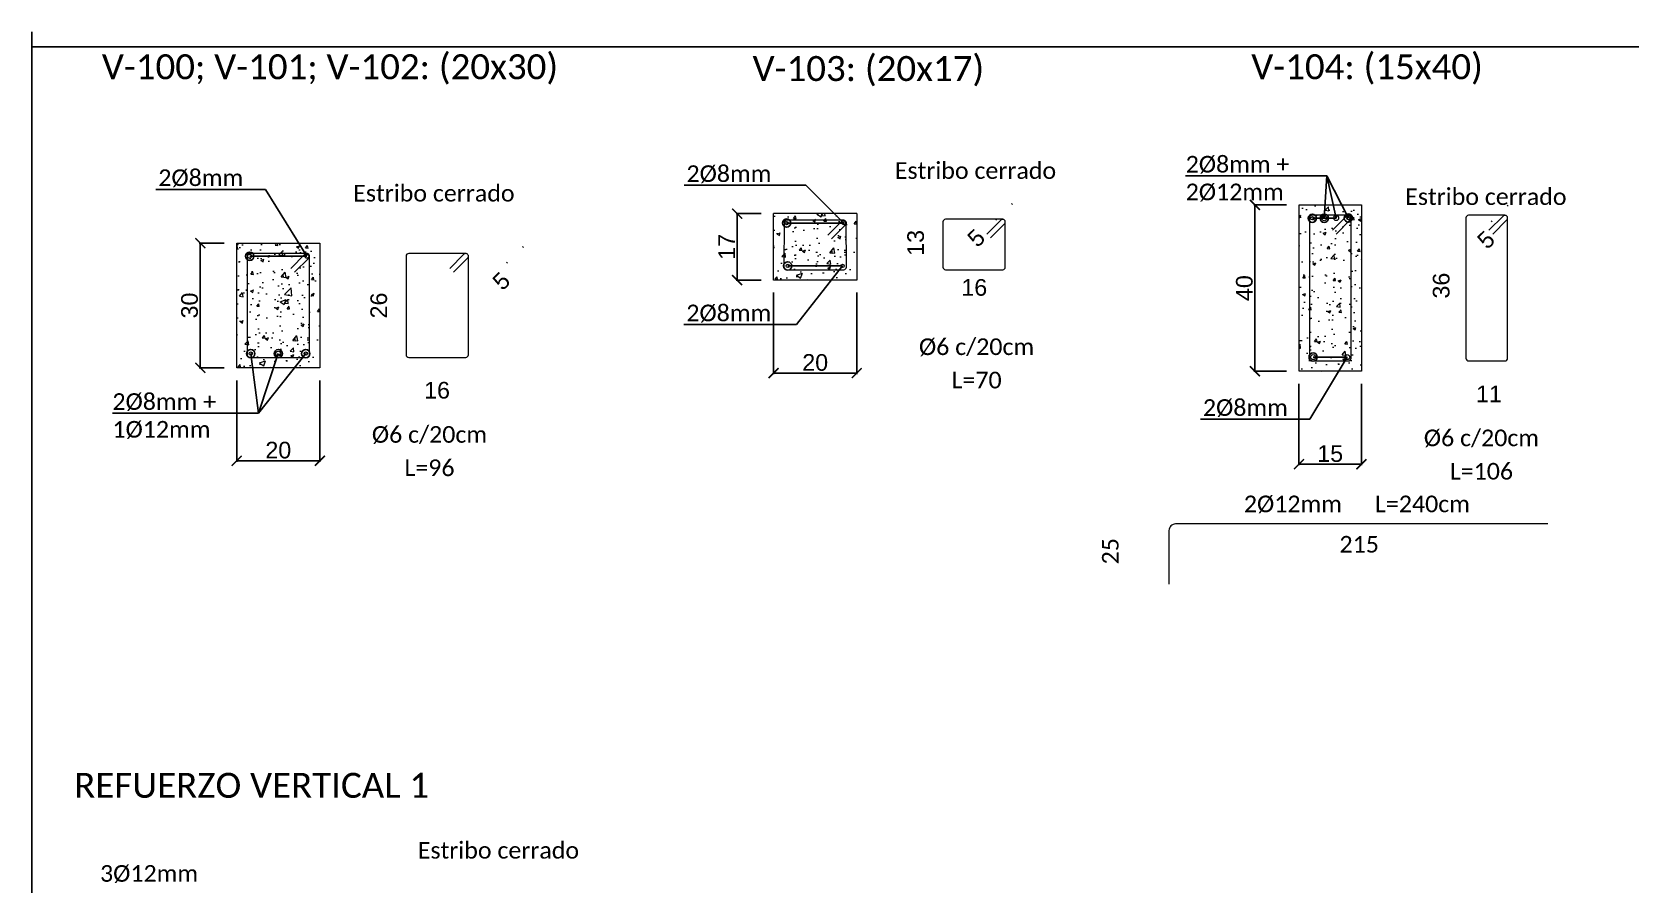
# Model space of a CAD drawing. Header units: millimetres. Extents: x 141 to 859, y -33 to 129.
# Drawn here: x 415.27 to 434.48, y 15.33 to 25.58 of the extents above; entities that cross this region are included whole.
import ezdxf
from ezdxf import colors
from ezdxf.entities.mleader import LeaderData, LeaderLine
from ezdxf.enums import TextEntityAlignment as Align
from ezdxf.math import Vec2, Vec3

# ---------------------------------------------------------------- set-up
doc = ezdxf.new("R2010")
doc.units = ezdxf.units.MM
doc.header["$LTSCALE"] = 0.1
doc.header["$MEASUREMENT"] = 0
doc.header["$PDMODE"] = 3
doc.header["$PDSIZE"] = 0.1
doc.layers.get('DEFPOINTS').update_dxf_attribs({"color": 1})
for name, color, linetype, lineweight in [('ARM_LONGITUDINAL_Ø10', 10, 'Continuous', 9), ('ARM_LONGITUDINAL_Ø12', 10, 'Continuous', 9), ('ARM_TRANSVERSAL_Ø6', 10, 'Continuous', 9), ('CIM_REFEREN', 2, 'Continuous', 0), ('CIM_TXT_ARMADOS', 3, 'Continuous', 0), ('SEC_COTAS_SEC_DIM_VIGA', 1, 'Continuous', 0), ('SEC_REF_TXT_POSICIONES_ARM_ESTRIBOS', 1, 'Continuous', 9), ('SOMBRA', 1, 'Continuous', 0), ('VIG_CARAS', 4, 'Continuous', 9)]:
    doc.layers.add(name, color=color, linetype=linetype, lineweight=lineweight)
doc.layers.add('COTAS-HECTOR', color=2, linetype='Continuous')
doc.styles.add('Arial20', font='arial.ttf', dxfattribs={"height": 0.2})
doc.styles.add('CYPETXT', font='calibri.ttf', dxfattribs={"height": 0.2})
doc.dimstyles.new('COTA-1-100', dxfattribs={"dimtxt": 0.2, "dimasz": 0.12, "dimexe": 0.012, "dimexo": 0.15, "dimgap": 0.025, "dimtad": 1, "dimzin": 0, "dimdsep": 46, "dimtxsty": 'Arial20', "dimblk1": 'ARCHTICK', "dimblk2": 'ARCHTICK', "dimsah": 1, "dimcen": 0.09, "dimclrd": 256, "dimclre": 256, "dimclrt": 256, "dimazin": 0, "dimtfac": 1, "dimtofl": 0, "dimtmove": 2, "dimatfit": 3, "dimldrblk": 'ARCHTICK', "dimfxl": 1, "dimtolj": 1, "dimtzin": 0, "dimarcsym": 0})

# ---------------------------------------------------------------- blocks, each defined once
blk = doc.blocks.new('_ARCHTICK')
at = {"color": 0, "linetype": 'ByBlock', "const_width": 0.15}
blk.add_lwpolyline([(-0.5, -0.5), (0.5, 0.5)], dxfattribs=at)
blk = doc.blocks.new('*D184')
at = {"layer": 'DEFPOINTS', "color": 0, "transparency": 16777216}
for p in [(424.185, 22.592), (425.185, 22.592), (425.185, 21.474)]:
    blk.add_point(p, dxfattribs=at)
at = {"layer": 'SEC_COTAS_SEC_DIM_VIGA', "lineweight": -2, "transparency": 16777216}
for p, q in [((424.185, 22.442), (424.185, 21.462)), ((425.185, 22.442), (425.185, 21.462)), ((424.185, 21.474), (425.185, 21.474))]:
    blk.add_line(p, q, dxfattribs=at)
at = {"layer": 'SEC_COTAS_SEC_DIM_VIGA', "lineweight": -2, "transparency": 16777216, "xscale": 0.12, "yscale": 0.12, "zscale": 0.12, "rotation": 180}
blk.add_blockref('_ARCHTICK', (424.185, 21.474), dxfattribs=at)
at = {"layer": 'SEC_COTAS_SEC_DIM_VIGA', "lineweight": -2, "transparency": 16777216, "xscale": 0.12, "yscale": 0.12, "zscale": 0.12}
blk.add_blockref('_ARCHTICK', (425.185, 21.474), dxfattribs=at)
at = {"layer": 'SEC_COTAS_SEC_DIM_VIGA', "transparency": 16777216, "insert": (424.685, 21.601), "char_height": 0.2, "attachment_point": 5, "style": 'Arial20'}
blk.add_mtext('\\A1;20', dxfattribs=at)
blk = doc.blocks.new('*D185')
at = {"layer": 'DEFPOINTS', "color": 0, "transparency": 16777216}
for p in [(423.747, 23.392), (424.185, 23.392), (424.185, 22.592)]:
    blk.add_point(p, dxfattribs=at)
at = {"layer": 'SEC_COTAS_SEC_DIM_VIGA', "lineweight": -2, "transparency": 16777216}
for p, q in [((424.035, 23.392), (423.735, 23.392)), ((423.747, 22.592), (423.747, 23.392)), ((424.035, 22.592), (423.735, 22.592))]:
    blk.add_line(p, q, dxfattribs=at)
at = {"layer": 'SEC_COTAS_SEC_DIM_VIGA', "lineweight": -2, "transparency": 16777216, "xscale": 0.12, "yscale": 0.12, "zscale": 0.12}
for p, rotation in [((423.747, 23.392), 90), ((423.747, 22.592), 270)]:
    blk.add_blockref('_ARCHTICK', p, dxfattribs=dict(at, rotation=rotation))
at = {"layer": 'SEC_COTAS_SEC_DIM_VIGA', "transparency": 16777216, "insert": (423.621, 22.992), "char_height": 0.2, "attachment_point": 5, "rotation": 90, "style": 'Arial20'}
blk.add_mtext('\\A1;17', dxfattribs=at)
blk = doc.blocks.new('_Origin')
at = {"color": 0, "linetype": 'ByBlock', "lineweight": -2}
blk.add_line((0, 0), (-1, 0), dxfattribs=at)
blk.add_circle((0, 0), 0.5, dxfattribs=at)
blk = doc.blocks.new('*D186')
at = {"layer": 'DEFPOINTS', "color": 0, "transparency": 16777216}
for p in [(425.916, 23.323), (426.298, 23.323), (426.298, 22.717)]:
    blk.add_point(p, dxfattribs=at)
at = {"layer": 'SEC_COTAS_SEC_DIM_VIGA', "transparency": 16777216, "insert": (425.893, 23.04), "char_height": 0.2, "attachment_point": 5, "rotation": 90, "style": 'Arial20'}
blk.add_mtext('\\A1;13', dxfattribs=at)
blk = doc.blocks.new('_None')
blk = doc.blocks.new('*D187')
at = {"layer": 'DEFPOINTS', "color": 0, "transparency": 16777216}
for p in [(426.22, 22.453), (426.975, 22.453), (426.975, 22.376)]:
    blk.add_point(p, dxfattribs=at)
at = {"layer": 'SEC_COTAS_SEC_DIM_VIGA', "transparency": 16777216, "insert": (426.597, 22.503), "char_height": 0.2, "attachment_point": 5, "style": 'Arial20'}
blk.add_mtext('\\A1;16', dxfattribs=at)
blk = doc.blocks.new('*D188')
at = {"layer": 'DEFPOINTS', "color": 0, "transparency": 16777216}
for p in [(427.053, 23.506), (427.162, 23.394), (426.968, 23.206)]:
    blk.add_point(p, dxfattribs=at)
at = {"layer": 'SEC_COTAS_SEC_DIM_VIGA', "lineweight": -2, "transparency": 16777216}
for p, q in [((427.057, 23.502), (427.045, 23.515)), ((426.864, 23.314), (426.851, 23.327))]:
    blk.add_line(p, q, dxfattribs=at)
at = {"layer": 'SEC_COTAS_SEC_DIM_VIGA', "transparency": 16777216, "insert": (426.621, 23.099), "char_height": 0.2, "attachment_point": 5, "rotation": 44.1312, "style": 'Arial20'}
blk.add_mtext('\\A1;5', dxfattribs=at)
blk = doc.blocks.new('*D189')
at = {"layer": 'DEFPOINTS', "color": 0, "transparency": 16777216}
for p in [(417.732, 21.537), (418.732, 21.537), (418.732, 20.42)]:
    blk.add_point(p, dxfattribs=at)
at = {"layer": 'SEC_COTAS_SEC_DIM_VIGA', "lineweight": -2, "transparency": 16777216}
for p, q in [((417.732, 21.387), (417.732, 20.408)), ((418.732, 21.387), (418.732, 20.408)), ((417.732, 20.42), (418.732, 20.42))]:
    blk.add_line(p, q, dxfattribs=at)
at = {"layer": 'SEC_COTAS_SEC_DIM_VIGA', "lineweight": -2, "transparency": 16777216, "xscale": 0.12, "yscale": 0.12, "zscale": 0.12, "rotation": 180}
blk.add_blockref('_ARCHTICK', (417.732, 20.42), dxfattribs=at)
at = {"layer": 'SEC_COTAS_SEC_DIM_VIGA', "lineweight": -2, "transparency": 16777216, "xscale": 0.12, "yscale": 0.12, "zscale": 0.12}
blk.add_blockref('_ARCHTICK', (418.732, 20.42), dxfattribs=at)
at = {"layer": 'SEC_COTAS_SEC_DIM_VIGA', "transparency": 16777216, "insert": (418.232, 20.547), "char_height": 0.2, "attachment_point": 5, "style": 'Arial20'}
blk.add_mtext('\\A1;20', dxfattribs=at)
blk = doc.blocks.new('*D190')
at = {"layer": 'DEFPOINTS', "color": 0, "transparency": 16777216}
for p in [(417.294, 23.037), (417.732, 23.037), (417.732, 21.537)]:
    blk.add_point(p, dxfattribs=at)
at = {"layer": 'SEC_COTAS_SEC_DIM_VIGA', "lineweight": -2, "transparency": 16777216}
for p, q in [((417.582, 23.037), (417.282, 23.037)), ((417.294, 21.537), (417.294, 23.037)), ((417.582, 21.537), (417.282, 21.537))]:
    blk.add_line(p, q, dxfattribs=at)
at = {"layer": 'SEC_COTAS_SEC_DIM_VIGA', "lineweight": -2, "transparency": 16777216, "xscale": 0.12, "yscale": 0.12, "zscale": 0.12}
for p, rotation in [((417.294, 23.037), 90), ((417.294, 21.537), 270)]:
    blk.add_blockref('_ARCHTICK', p, dxfattribs=dict(at, rotation=rotation))
at = {"layer": 'SEC_COTAS_SEC_DIM_VIGA', "transparency": 16777216, "insert": (417.166, 22.287), "char_height": 0.2, "attachment_point": 5, "rotation": 90, "style": 'Arial20'}
blk.add_mtext('\\A1;30', dxfattribs=at)
blk = doc.blocks.new('*D191')
at = {"layer": 'DEFPOINTS', "color": 0, "transparency": 16777216}
for p in [(419.463, 22.912), (419.845, 22.912), (419.845, 21.662)]:
    blk.add_point(p, dxfattribs=at)
at = {"layer": 'SEC_COTAS_SEC_DIM_VIGA', "transparency": 16777216, "insert": (419.44, 22.287), "char_height": 0.2, "attachment_point": 5, "rotation": 90, "style": 'Arial20'}
blk.add_mtext('\\A1;26', dxfattribs=at)
blk = doc.blocks.new('*D192')
at = {"layer": 'DEFPOINTS', "color": 0, "transparency": 16777216}
for p in [(419.762, 21.835), (420.517, 21.835), (420.517, 21.14)]:
    blk.add_point(p, dxfattribs=at)
at = {"layer": 'SEC_COTAS_SEC_DIM_VIGA', "transparency": 16777216, "insert": (420.14, 21.267), "char_height": 0.2, "attachment_point": 5, "style": 'Arial20'}
blk.add_mtext('\\A1;16', dxfattribs=at)
blk = doc.blocks.new('*D193')
at = {"layer": 'DEFPOINTS', "color": 0, "transparency": 16777216}
for p in [(421.175, 22.988), (421.284, 22.876), (421.09, 22.688)]:
    blk.add_point(p, dxfattribs=at)
at = {"layer": 'SEC_COTAS_SEC_DIM_VIGA', "lineweight": -2, "transparency": 16777216}
for p, q in [((421.179, 22.984), (421.167, 22.997)), ((420.985, 22.796), (420.973, 22.809))]:
    blk.add_line(p, q, dxfattribs=at)
at = {"layer": 'SEC_COTAS_SEC_DIM_VIGA', "transparency": 16777216, "insert": (420.913, 22.581), "char_height": 0.2, "attachment_point": 5, "rotation": 44.1312, "style": 'Arial20'}
blk.add_mtext('\\A1;5', dxfattribs=at)
blk = doc.blocks.new('*D199')
at = {"layer": 'DEFPOINTS', "color": 0, "transparency": 16777216}
for p in [(430.5, 21.496), (431.25, 21.496), (431.25, 20.378)]:
    blk.add_point(p, dxfattribs=at)
at = {"layer": 'SEC_COTAS_SEC_DIM_VIGA', "lineweight": -2, "transparency": 16777216}
for p, q in [((430.5, 21.346), (430.5, 20.366)), ((431.25, 21.346), (431.25, 20.366)), ((430.5, 20.378), (431.25, 20.378))]:
    blk.add_line(p, q, dxfattribs=at)
at = {"layer": 'SEC_COTAS_SEC_DIM_VIGA', "lineweight": -2, "transparency": 16777216, "xscale": 0.12, "yscale": 0.12, "zscale": 0.12, "rotation": 180}
blk.add_blockref('_ARCHTICK', (430.5, 20.378), dxfattribs=at)
at = {"layer": 'SEC_COTAS_SEC_DIM_VIGA', "lineweight": -2, "transparency": 16777216, "xscale": 0.12, "yscale": 0.12, "zscale": 0.12}
blk.add_blockref('_ARCHTICK', (431.25, 20.378), dxfattribs=at)
at = {"layer": 'SEC_COTAS_SEC_DIM_VIGA', "transparency": 16777216, "insert": (430.875, 20.505), "char_height": 0.2, "attachment_point": 5, "style": 'Arial20'}
blk.add_mtext('\\A1;15', dxfattribs=at)
blk = doc.blocks.new('*D200')
at = {"layer": 'DEFPOINTS', "color": 0, "transparency": 16777216}
for p in [(429.971, 23.496), (430.5, 23.496), (430.5, 21.496)]:
    blk.add_point(p, dxfattribs=at)
at = {"layer": 'SEC_COTAS_SEC_DIM_VIGA', "lineweight": -2, "transparency": 16777216}
for p, q in [((430.35, 23.496), (429.959, 23.496)), ((429.971, 21.496), (429.971, 23.496)), ((430.35, 21.496), (429.959, 21.496))]:
    blk.add_line(p, q, dxfattribs=at)
at = {"layer": 'SEC_COTAS_SEC_DIM_VIGA', "lineweight": -2, "transparency": 16777216, "xscale": 0.12, "yscale": 0.12, "zscale": 0.12}
for p, rotation in [((429.971, 23.496), 90), ((429.971, 21.496), 270)]:
    blk.add_blockref('_ARCHTICK', p, dxfattribs=dict(at, rotation=rotation))
at = {"layer": 'SEC_COTAS_SEC_DIM_VIGA', "transparency": 16777216, "insert": (429.844, 22.496), "char_height": 0.2, "attachment_point": 5, "rotation": 90, "style": 'Arial20'}
blk.add_mtext('\\A1;40', dxfattribs=at)
blk = doc.blocks.new('*D201')
at = {"layer": 'DEFPOINTS', "color": 0, "transparency": 16777216}
for p in [(432.107, 22.871), (432.489, 22.871), (432.489, 21.621)]:
    blk.add_point(p, dxfattribs=at)
at = {"layer": 'SEC_COTAS_SEC_DIM_VIGA', "transparency": 16777216, "insert": (432.21, 22.526), "char_height": 0.2, "attachment_point": 5, "rotation": 90, "style": 'Arial20'}
blk.add_mtext('\\A1;36', dxfattribs=at)
blk = doc.blocks.new('*D202')
at = {"layer": 'DEFPOINTS', "color": 0, "transparency": 16777216}
for p in [(432.406, 21.793), (433.161, 21.793), (433.161, 21.098)]:
    blk.add_point(p, dxfattribs=at)
at = {"layer": 'SEC_COTAS_SEC_DIM_VIGA', "transparency": 16777216, "insert": (432.783, 21.224), "char_height": 0.2, "attachment_point": 5, "style": 'Arial20'}
blk.add_mtext('\\A1;11', dxfattribs=at)
blk = doc.blocks.new('1')
at = {"layer": 'ARM_TRANSVERSAL_Ø6'}
for p, q in [((436.284, 23.781), (436.281, 23.769)), ((436.281, 23.769), (436.281, 22.083)), ((436.291, 23.791), (436.284, 23.781)), ((436.301, 23.798), (436.291, 23.791)), ((436.313, 23.801), (436.301, 23.798)), ((436.745, 23.801), (436.313, 23.801)), ((436.727, 23.791), (436.557, 23.621)), ((436.602, 23.576), (436.772, 23.746)), ((436.732, 23.795), (436.727, 23.791)), ((436.737, 23.798), (436.732, 23.795)), ((436.743, 23.8), (436.737, 23.798)), ((436.749, 23.801), (436.743, 23.8)), ((436.756, 23.8), (436.749, 23.801)), ((436.756, 23.8), (436.749, 23.801)), ((436.762, 23.798), (436.756, 23.8)), ((436.762, 23.798), (436.756, 23.8)), ((436.767, 23.795), (436.762, 23.798)), ((436.767, 23.795), (436.762, 23.798)), ((436.772, 23.791), (436.767, 23.795)), ((436.772, 23.791), (436.767, 23.795)), ((436.776, 23.786), (436.772, 23.791)), ((436.776, 23.786), (436.772, 23.791)), ((436.772, 23.746), (436.776, 23.751)), ((436.779, 23.781), (436.776, 23.786)), ((436.779, 23.781), (436.776, 23.786)), ((436.776, 23.751), (436.779, 23.756)), ((436.781, 23.775), (436.779, 23.781)), ((436.781, 23.775), (436.779, 23.781)), ((436.779, 23.756), (436.781, 23.762)), ((436.781, 23.769), (436.781, 23.775)), ((436.781, 23.762), (436.781, 23.769)), ((436.781, 22.083), (436.781, 23.769)), ((436.281, 22.083), (436.284, 22.07)), ((436.284, 22.07), (436.291, 22.06)), ((436.291, 22.06), (436.301, 22.053)), ((436.301, 22.053), (436.313, 22.051)), ((436.313, 22.051), (436.749, 22.051)), ((436.749, 22.051), (436.762, 22.053)), ((436.762, 22.053), (436.772, 22.06)), ((436.772, 22.06), (436.779, 22.07)), ((436.779, 22.07), (436.781, 22.083))]:
    blk.add_line(p, q, dxfattribs=at)
blk = doc.blocks.new('*D259')
at = {"layer": 'DEFPOINTS', "color": 0, "transparency": 16777216}
for p in [(433.011, 23.485), (433.12, 23.373), (432.926, 23.185)]:
    blk.add_point(p, dxfattribs=at)
at = {"layer": 'SEC_COTAS_SEC_DIM_VIGA', "lineweight": -2, "transparency": 16777216}
for p, q in [((433.016, 23.48), (433.003, 23.493)), ((432.822, 23.292), (432.809, 23.305))]:
    blk.add_line(p, q, dxfattribs=at)
at = {"layer": 'SEC_COTAS_SEC_DIM_VIGA', "transparency": 16777216, "insert": (432.749, 23.077), "char_height": 0.2, "attachment_point": 5, "rotation": 44.1312, "style": 'Arial20'}
blk.add_mtext('\\A1;5', dxfattribs=at)

msp = doc.modelspace()

# ---------------------------------------------------------------- hatches: boundary and pattern name
at = {"layer": 'SOMBRA'}
h = msp.add_hatch(dxfattribs=at)
h.set_pattern_fill('AR-CONC', color=256, scale=0.004)
h.set_pattern_definition([(50, (244.54694, -56.79516), (0.7287387, -0.0637563), [0.0762, -0.8382]), (355, (244.54694, -56.79516), (-0.1409737, 0.7642274), [0.06096, -0.6705623]), (100.45144, (244.6077, -56.8005), (0.587765, 0.700471), [0.06476, -0.712361]), (46.1842, (244.5469, -56.592), (1.084316, -0.1681693), [0.1143, -1.2573]), (96.63556, (244.6373, -56.606), (0.9496165, 0.9897045), [0.09714, -1.0685424]), (351.18415, (244.5469, -56.592), (0.9496165, 0.9897045), [0.09144, -1.005839]), (21, (244.64854, -56.64276), (0.6064576, -0.4090608), [0.0762, -0.8382]), (326, (244.64854, -56.64276), (0.247208, 0.736752), [0.06096, -0.67056]), (71.45144, (244.6991, -56.67685), (0.8536657, 0.327691), [0.06476, -0.7123598]), (37.5, (244.54694, -56.79516), (0.0123544, 0.33822016), [0, -0.662432, 0, -0.68072, 0, -0.6731]), (7.5, (244.54694, -56.79516), (0.26727865, 0.4007223), [0, -0.388112, 0, -0.647192, 0, -0.25654]), (327.5, (244.32037, -56.79516), (0.54236238, -0.02291498), [0, -0.254, 0, -0.79248, 0, -1.05156]), (317.5, (244.21877, -56.79516), (0.5925167, 0.101706), [0, -0.3302, 0, -0.526288, 0, -0.74676])])
h.paths.add_polyline_path([(424.1849, 22.592), (425.1849, 22.592), (425.1849, 23.392), (424.1849, 23.392)])
edge = h.paths.add_edge_path(flags=16)
edge.add_arc((424.3548, 22.7626), 0.03, 0, 360)
edge = h.paths.add_edge_path()
edge.add_arc((424.3419, 23.9345), 0.025, 0, 360)
edge = h.paths.add_edge_path(flags=16)
edge.add_arc((425.015, 22.7626), 0.03, 0, 360)
edge = h.paths.add_edge_path()
edge.add_arc((425.0278, 23.9345), 0.025, 0, 360)
h = msp.add_hatch(dxfattribs=at)
h.set_pattern_fill('AR-CONC', color=256, scale=0.002)
h.set_pattern_definition([(50, (244.54694, -56.79516), (0.36436934, -0.03187817), [0.0381, -0.4191]), (355, (244.54694, -56.79516), (-0.07048684, 0.3821137), [0.03048, -0.3352812]), (100.45144, (244.5773, -56.79782), (0.2938825, 0.3502355), [0.03238, -0.3561805]), (46.1842, (244.54694, -56.69356), (0.5421581, -0.0840847), [0.05715, -0.62865]), (96.63556, (244.5921, -56.70057), (0.4748083, 0.4948522), [0.04857, -0.5342712]), (351.18415, (244.54694, -56.69356), (0.4748083, 0.4948522), [0.04572, -0.5029195]), (21, (244.59774, -56.71896), (0.3032288, -0.2045304), [0.0381, -0.4191]), (326, (244.59774, -56.71896), (0.12360406, 0.3683759), [0.03048, -0.33528]), (71.45144, (244.623, -56.736), (0.42683284, 0.16384554), [0.03238, -0.3561799]), (37.5, (244.54694, -56.79516), (0.00617721, 0.16911008), [0, -0.331216, 0, -0.34036, 0, -0.33655]), (7.5, (244.54694, -56.79516), (0.13363933, 0.20036115), [0, -0.194056, 0, -0.323596, 0, -0.12827]), (327.5, (244.43366, -56.79516), (0.27118119, -0.01145749), [0, -0.127, 0, -0.39624, 0, -0.52578]), (317.5, (244.38286, -56.79516), (0.29625836, 0.05085298), [0, -0.1651, 0, -0.263144, 0, -0.37338])])
h.paths.add_polyline_path([(425.1849, 23.392), (424.1849, 23.392), (424.1849, 22.592), (425.1849, 22.592)])
edge = h.paths.add_edge_path()
edge.add_arc((424.3419, 23.9345), 0.025, 0, 360)
edge = h.paths.add_edge_path()
edge.add_arc((425.0278, 23.9345), 0.025, 0, 360)
edge = h.paths.add_edge_path(flags=16)
edge.add_arc((424.3548, 22.7626), 0.03, 0, 360)
edge = h.paths.add_edge_path(flags=16)
edge.add_arc((425.015, 22.7626), 0.03, 0, 360)
h = msp.add_hatch(dxfattribs=at)
h.set_pattern_fill('AR-CONC', color=256, scale=0.002)
h.set_pattern_definition([(50, (250.7375, -57.89123), (0.36436934, -0.03187817), [0.0381, -0.4191]), (355, (250.7375, -57.89123), (-0.07048684, 0.3821137), [0.03048, -0.3352812]), (100.45144, (250.76786, -57.8939), (0.2938825, 0.3502355), [0.03238, -0.3561805]), (46.1842, (250.7375, -57.78963), (0.5421581, -0.0840847), [0.05715, -0.62865]), (96.63556, (250.7827, -57.79664), (0.4748083, 0.4948522), [0.04857, -0.5342712]), (351.18415, (250.7375, -57.78963), (0.4748083, 0.4948522), [0.04572, -0.5029195]), (21, (250.7883, -57.81503), (0.3032288, -0.2045304), [0.0381, -0.4191]), (326, (250.7883, -57.81503), (0.12360406, 0.3683759), [0.03048, -0.33528]), (71.45144, (250.81357, -57.83207), (0.42683284, 0.16384554), [0.03238, -0.3561799]), (37.5, (250.7375, -57.89123), (0.00617721, 0.16911008), [0, -0.331216, 0, -0.34036, 0, -0.33655]), (7.5, (250.7375, -57.89123), (0.13363933, 0.20036115), [0, -0.194056, 0, -0.323596, 0, -0.12827]), (327.5, (250.62421, -57.89123), (0.27118119, -0.01145749), [0, -0.127, 0, -0.39624, 0, -0.52578]), (317.5, (250.57341, -57.89123), (0.29625836, 0.05085298), [0, -0.1651, 0, -0.263144, 0, -0.37338])])
h.paths.add_polyline_path([(431.2504, 23.496), (430.5004, 23.496), (430.5004, 21.496), (431.2504, 21.496)])
edge = h.paths.add_edge_path(flags=16)
edge.add_arc((430.5325, 22.8384), 0.025, 0, 360)
edge = h.paths.add_edge_path(flags=16)
edge.add_arc((431.2184, 22.8384), 0.025, 0, 360)
edge = h.paths.add_edge_path(flags=16)
edge.add_arc((430.5453, 21.6665), 0.03, 0, 360)
edge = h.paths.add_edge_path(flags=16)
edge.add_arc((431.2055, 21.6665), 0.03, 0, 360)
h = msp.add_hatch(dxfattribs=at)
h.set_pattern_fill('AR-CONC', color=256, scale=0.004)
h.set_pattern_definition([(50, (238.0937, -57.84976), (0.7287387, -0.0637563), [0.0762, -0.8382]), (355, (238.0937, -57.8498), (-0.1409737, 0.7642274), [0.06096, -0.6705623]), (100.45144, (238.1544, -57.8551), (0.587765, 0.700471), [0.06476, -0.712361]), (46.1842, (238.0937, -57.6466), (1.084316, -0.1681693), [0.1143, -1.2573]), (96.63556, (238.184, -57.6606), (0.9496165, 0.9897045), [0.09714, -1.0685424]), (351.18415, (238.0937, -57.6466), (0.9496165, 0.9897045), [0.09144, -1.005839]), (21, (238.1953, -57.69736), (0.6064576, -0.4090608), [0.0762, -0.8382]), (326, (238.1953, -57.6974), (0.247208, 0.736752), [0.06096, -0.67056]), (71.45144, (238.2458, -57.73145), (0.8536657, 0.327691), [0.06476, -0.7123598]), (37.5, (238.09368, -57.84976), (0.0123544, 0.33822016), [0, -0.662432, 0, -0.68072, 0, -0.6731]), (7.5, (238.09368, -57.84976), (0.26727865, 0.4007223), [0, -0.388112, 0, -0.647192, 0, -0.25654]), (327.5, (237.8671, -57.84976), (0.54236238, -0.02291498), [0, -0.254, 0, -0.79248, 0, -1.05156]), (317.5, (237.7655, -57.84976), (0.5925167, 0.101706), [0, -0.3302, 0, -0.526288, 0, -0.74676])])
h.paths.add_polyline_path([(417.7316, 21.5374), (418.7316, 21.5374), (418.7316, 23.0374), (417.7316, 23.0374)])
h.paths.add_polyline_path([(417.9215, 21.708, -1), (417.8815, 21.708, -1)], flags=16)
h.paths.add_polyline_path([(417.8636, 22.8799, -1), (417.9136, 22.8799, -1)], flags=16)
h.paths.add_polyline_path([(418.5817, 21.708, -1), (418.5417, 21.708, -1)], flags=16)
h.paths.add_polyline_path([(418.5496, 22.8799, -1), (418.5996, 22.8799, -1)], flags=16)
h = msp.add_hatch(dxfattribs=at)
h.set_pattern_fill('AR-CONC', color=256, scale=0.002)
h.set_pattern_definition([(50, (238.09368, -57.84976), (0.36436934, -0.03187817), [0.0381, -0.4191]), (355, (238.09368, -57.84976), (-0.07048684, 0.3821137), [0.03048, -0.3352812]), (100.45144, (238.12404, -57.85242), (0.2938825, 0.3502355), [0.03238, -0.3561805]), (46.1842, (238.0937, -57.74816), (0.5421581, -0.0840847), [0.05715, -0.62865]), (96.63556, (238.13886, -57.75517), (0.4748083, 0.4948522), [0.04857, -0.5342712]), (351.18415, (238.0937, -57.74816), (0.4748083, 0.4948522), [0.04572, -0.5029195]), (21, (238.14448, -57.77356), (0.3032288, -0.2045304), [0.0381, -0.4191]), (326, (238.14448, -57.77356), (0.12360406, 0.3683759), [0.03048, -0.33528]), (71.45144, (238.16975, -57.7906), (0.42683284, 0.16384554), [0.03238, -0.3561799]), (37.5, (238.09368, -57.84976), (0.00617721, 0.16911008), [0, -0.331216, 0, -0.34036, 0, -0.33655]), (7.5, (238.09368, -57.84976), (0.13363933, 0.20036115), [0, -0.194056, 0, -0.323596, 0, -0.12827]), (327.5, (237.9804, -57.84976), (0.27118119, -0.01145749), [0, -0.127, 0, -0.39624, 0, -0.52578]), (317.5, (237.9296, -57.84976), (0.29625836, 0.05085298), [0, -0.1651, 0, -0.263144, 0, -0.37338])])
h.paths.add_polyline_path([(418.7316, 23.0374), (417.7316, 23.0374), (417.7316, 21.5374), (418.7316, 21.5374)])
h.paths.add_polyline_path([(417.8636, 22.8799, -1), (417.9136, 22.8799, -1)], flags=16)
h.paths.add_polyline_path([(418.5496, 22.8799, -1), (418.5996, 22.8799, -1)], flags=16)
h.paths.add_polyline_path([(417.9315, 21.708, -1), (417.8715, 21.708, -1)], flags=16)
h.paths.add_polyline_path([(418.5917, 21.708, -1), (418.5317, 21.708, -1)], flags=16)

# ---------------------------------------------------------------- linework, layer by layer
for p, q in [((415.2711, 25.5763), (415.2711, -10.4128)), ((415.2711, 25.3971), (455.6387, 25.3971))]:
    msp.add_line(p, q)
at = {"layer": 'ARM_LONGITUDINAL_Ø10'}
msp.add_lwpolyline([(433.4921, 19.6603), (429.0166, 19.6603, 0.4142136), (428.9366, 19.5803), (428.9366, 18.9353)], format="xyb", dxfattribs=at)
for centre, radius in [((424.3419, 23.2787), 0.02), ((425.0278, 23.2787), 0.02), ((430.8036, 23.3367), 0.03), ((430.9465, 23.3384), 0.03), ((417.8886, 22.8799), 0.025), ((418.5746, 22.8799), 0.025)]:
    msp.add_circle(centre, radius, dxfattribs=at)
at = {"layer": 'ARM_LONGITUDINAL_Ø12'}
for centre, radius in [((430.6606, 23.3358), 0.02), ((431.0934, 23.3384), 0.02), ((424.3548, 22.7626), 0.02), ((425.015, 22.7626), 0.02), ((417.9015, 21.708), 0.02), ((418.2316, 21.708), 0.03), ((418.5617, 21.708), 0.02), ((430.6703, 21.6665), 0.03), ((431.0807, 21.6665), 0.03)]:
    msp.add_circle(centre, radius, dxfattribs=at)
at = {"layer": 'ARM_TRANSVERSAL_Ø6'}
for p, q in [((424.3123, 23.2915), (424.3099, 23.2793)), ((424.3111, 23.2854), (424.3099, 22.749)), ((424.3192, 23.3019), (424.3123, 23.2915)), ((424.3296, 23.3088), (424.3192, 23.3019)), ((424.3419, 23.3113), (424.3296, 23.3088)), ((425.0279, 23.3113), (424.3419, 23.3113)), ((425.0052, 23.3019), (424.8355, 23.1322)), ((424.8808, 23.0869), (425.0505, 23.2566)), ((425.0101, 23.3059), (425.0052, 23.3019)), ((425.0156, 23.3088), (425.0101, 23.3059)), ((425.0216, 23.3106), (425.0156, 23.3088)), ((425.0279, 23.3113), (425.0216, 23.3106)), ((425.0341, 23.3106), (425.0279, 23.3113)), ((425.0341, 23.3106), (425.0279, 23.3113)), ((425.0401, 23.3088), (425.0341, 23.3106)), ((425.0401, 23.3088), (425.0341, 23.3106)), ((425.0456, 23.3059), (425.0401, 23.3088)), ((425.0456, 23.3059), (425.0401, 23.3088)), ((425.0505, 23.3019), (425.0456, 23.3059)), ((425.0505, 23.3019), (425.0456, 23.3059)), ((425.0545, 23.297), (425.0505, 23.3019)), ((425.0545, 23.297), (425.0505, 23.3019)), ((425.0505, 23.2566), (425.0545, 23.2615)), ((425.0574, 23.2915), (425.0545, 23.297)), ((425.0574, 23.2915), (425.0545, 23.297)), ((425.0545, 23.2615), (425.0574, 23.267)), ((425.0593, 23.2855), (425.0574, 23.2915)), ((425.0593, 23.2855), (425.0574, 23.2915)), ((425.0574, 23.267), (425.0593, 23.273)), ((425.0599, 22.749), (425.0583, 23.2885)), ((425.0599, 23.2793), (425.0593, 23.2855)), ((425.0599, 23.2793), (425.0593, 23.2855)), ((425.0593, 23.273), (425.0599, 23.2793)), ((426.2228, 23.3037), (426.2203, 23.2915)), ((426.2203, 23.2915), (426.2203, 22.749)), ((426.2297, 23.3141), (426.2228, 23.3037)), ((426.2401, 23.3211), (426.2297, 23.3141)), ((426.2523, 23.3235), (426.2401, 23.3211)), ((426.9383, 23.3235), (426.2523, 23.3235)), ((426.9157, 23.3141), (426.746, 23.1444)), ((426.7913, 23.0992), (426.961, 23.2689)), ((426.9206, 23.3181), (426.9157, 23.3141)), ((426.9261, 23.3211), (426.9206, 23.3181)), ((426.9321, 23.3229), (426.9261, 23.3211)), ((426.9383, 23.3235), (426.9321, 23.3229)), ((426.9446, 23.3229), (426.9383, 23.3235)), ((426.9446, 23.3229), (426.9383, 23.3235)), ((426.9506, 23.3211), (426.9446, 23.3229)), ((426.9506, 23.3211), (426.9446, 23.3229)), ((426.9561, 23.3181), (426.9506, 23.3211)), ((426.9561, 23.3181), (426.9506, 23.3211)), ((426.961, 23.3141), (426.9561, 23.3181)), ((426.961, 23.3141), (426.9561, 23.3181)), ((426.9649, 23.3093), (426.961, 23.3141)), ((426.9649, 23.3093), (426.961, 23.3141)), ((426.961, 23.2689), (426.9649, 23.2737)), ((426.9679, 23.3037), (426.9649, 23.3093)), ((426.9679, 23.3037), (426.9649, 23.3093)), ((426.9649, 23.2737), (426.9679, 23.2793)), ((426.9697, 23.2977), (426.9679, 23.3037)), ((426.9697, 23.2977), (426.9679, 23.3037)), ((426.9679, 23.2793), (426.9697, 23.2853)), ((426.9703, 23.2915), (426.9697, 23.2977)), ((426.9703, 23.2915), (426.9697, 23.2977)), ((426.9697, 23.2853), (426.9703, 23.2915)), ((426.9703, 22.749), (426.9703, 23.2915)), ((424.3099, 22.749), (424.3123, 22.7368)), ((424.3123, 22.7368), (424.3192, 22.7264)), ((424.3192, 22.7264), (424.3296, 22.7195)), ((424.3296, 22.7195), (424.3419, 22.717)), ((424.3419, 22.717), (425.0279, 22.717)), ((425.0279, 22.717), (425.0401, 22.7195)), ((425.0401, 22.7195), (425.0505, 22.7264)), ((425.0505, 22.7264), (425.0574, 22.7368)), ((425.0574, 22.7368), (425.0599, 22.749)), ((426.2203, 22.749), (426.2228, 22.7368)), ((426.2228, 22.7368), (426.2297, 22.7264)), ((426.2297, 22.7264), (426.2401, 22.7195)), ((426.2401, 22.7195), (426.2523, 22.717)), ((426.2523, 22.717), (426.9383, 22.717)), ((426.9383, 22.717), (426.9506, 22.7195)), ((426.9506, 22.7195), (426.961, 22.7264)), ((426.961, 22.7264), (426.9679, 22.7368)), ((426.9679, 22.7368), (426.9703, 22.749)), ((431.2504, 22.839), (431.2498, 22.8452))]:
    msp.add_line(p, q, dxfattribs=at)
for points in [[(418.4275, 22.6881), (418.5972, 22.8578), (418.6012, 22.8627), (418.6042, 22.8682), (418.606, 22.8742), (418.6066, 22.8804), (418.606, 22.8867), (418.6042, 22.8927), (418.6012, 22.8982), (418.5972, 22.9031), (418.5924, 22.907), (418.5869, 22.91), (418.5809, 22.9118), (418.5746, 22.9124), (417.8886, 22.9124), (417.8764, 22.91), (417.866, 22.9031), (417.859, 22.8927), (417.8566, 22.8804), (417.8566, 21.6944), (417.859, 21.6822), (417.866, 21.6718), (417.8764, 21.6649), (417.8886, 21.6624), (418.5746, 21.6624), (418.5869, 21.6649), (418.5972, 21.6718), (418.6042, 21.6822), (418.6066, 21.6944), (418.6066, 22.8804), (418.606, 22.8867), (418.6042, 22.8927), (418.6012, 22.8982), (418.5972, 22.9031), (418.5924, 22.907), (418.5869, 22.91), (418.5809, 22.9118), (418.5746, 22.9124), (418.5684, 22.9118), (418.5624, 22.91), (418.5568, 22.907), (418.552, 22.9031), (418.3823, 22.7334)], [(420.338, 22.6881), (420.5077, 22.8578), (420.5117, 22.8627), (420.5146, 22.8682), (420.5165, 22.8742), (420.5171, 22.8804), (420.5165, 22.8867), (420.5146, 22.8927), (420.5117, 22.8982), (420.5077, 22.9031), (420.5028, 22.907), (420.4973, 22.91), (420.4913, 22.9118), (420.4851, 22.9124), (419.7991, 22.9124), (419.7868, 22.91), (419.7764, 22.9031), (419.7695, 22.8927), (419.7671, 22.8804), (419.7671, 21.6944), (419.7695, 21.6822), (419.7764, 21.6718), (419.7868, 21.6649), (419.7991, 21.6624), (420.4851, 21.6624), (420.4973, 21.6649), (420.5077, 21.6718), (420.5146, 21.6822), (420.5171, 21.6944), (420.5171, 22.8804), (420.5165, 22.8867), (420.5146, 22.8927), (420.5117, 22.8982), (420.5077, 22.9031), (420.5028, 22.907), (420.4973, 22.91), (420.4913, 22.9118), (420.4851, 22.9124), (420.4788, 22.9118), (420.4728, 22.91), (420.4673, 22.907), (420.4624, 22.9031), (420.2927, 22.7334)]]:
    msp.add_lwpolyline(points, dxfattribs=at)
at = {"layer": 'COTAS-HECTOR', "color": 1, "linetype": 'ByBlock', "lineweight": -2}
msp.add_line((417.9919, 20.9918), (417.7195, 20.9918), dxfattribs=at)
for points in [[(430.8036, 23.3367), (430.8333, 23.846)], [(431.0934, 23.3384), (430.8333, 23.846)], [(418.5617, 21.708), (417.9919, 20.9918)], [(418.2316, 21.708), (417.9919, 20.9918)], [(417.914, 21.6088), (417.9919, 20.9918)], [(416.2381, 20.9918), (417.7195, 20.9918)]]:
    msp.add_lwpolyline(points, dxfattribs=at)
for centre in [(430.8036, 23.3367), (431.0934, 23.3384), (418.2316, 21.708), (418.5617, 21.708)]:
    msp.add_circle(centre, 0.05, dxfattribs=at)
at = {"layer": 'VIG_CARAS'}
for p, q in [((424.1849, 22.592), (424.1849, 23.392)), ((425.1849, 23.392), (424.1849, 23.392)), ((425.1849, 23.392), (425.1849, 22.592)), ((425.1849, 22.592), (424.1849, 22.592))]:
    msp.add_line(p, q, dxfattribs=at)
for points in [[(430.5004, 23.496), (431.2504, 23.496), (431.2504, 21.496), (430.5004, 21.496)], [(417.7316, 23.0374), (418.7316, 23.0374), (418.7316, 21.5374), (417.7316, 21.5374)]]:
    msp.add_lwpolyline(points, close=True, dxfattribs=at)

# ---------------------------------------------------------------- block references
for p in [(-5.6559, -0.4296), (-3.7739, -0.4296)]:
    msp.add_blockref('1', p)
at = {"layer": 'COTAS-HECTOR', "color": 1, "lineweight": -2, "xscale": 0.1, "yscale": 0.1, "zscale": 0.1, "rotation": 97.19390237769001}
msp.add_blockref('_Origin', (417.9015, 21.708), dxfattribs=at)

# ---------------------------------------------------------------- texts
at = {"layer": 'CIM_REFEREN', "style": 'CYPETXT'}
for s, p in [('V-100; V-101; V-102: (20x30)', (416.1108, 25.0077)), ('V-103: (20x17)', (423.9321, 24.9865)), ('V-104: (15x40)', (429.9259, 25.0079)), ('REFUERZO VERTICAL 1', (415.7788, 16.3673))]:
    msp.add_text(s, height=0.3, dxfattribs=at).set_placement(p)
at = {"layer": 'CIM_TXT_ARMADOS', "style": 'CYPETXT'}
for p in [(426.6114, 23.8097), (420.1022, 23.5374), (432.746, 23.4959), (420.8777, 15.6362)]:
    msp.add_text('Estribo cerrado', height=0.2, dxfattribs=at).set_placement(p, align=Align.CENTER)
at = {"layer": 'COTAS-HECTOR', "char_height": 0.2, "attachment_point": 1, "style": 'CYPETXT'}
for s, insert, width in [('2%%C8mm + \\P1%%C12mm', (416.2381, 21.2318), 1.789032), ('3%%C12mm', (416.0891, 15.5578), 1.471457)]:
    msp.add_mtext(s, dxfattribs=dict(at, insert=insert, width=width))
at = {"layer": 'SEC_REF_TXT_POSICIONES_ARM_ESTRIBOS', "style": 'CYPETXT'}
for s, p in [('%%C6 c/20cm', (426.6248, 21.7913)), ('L=70', (426.6248, 21.3902)), ('%%C6 c/20cm', (420.049, 20.7367)), ('%%C6 c/20cm', (432.6928, 20.6952)), ('L=96', (420.049, 20.3356)), ('L=106', (432.6928, 20.2941))]:
    msp.add_text(s, height=0.2, dxfattribs=at).set_placement(p, align=Align.MIDDLE_CENTER)
at = {"layer": 'SEC_REF_TXT_POSICIONES_ARM_ESTRIBOS', "color": 2, "style": 'CYPETXT'}
for s, p in [('2%%C12mm', (430.4268, 19.9012)), ('L=240cm', (431.984, 19.9012)), ('215', (431.2234, 19.4162))]:
    msp.add_text(s, height=0.2, dxfattribs=at).set_placement(p, align=Align.MIDDLE_CENTER)
msp.add_text('25', height=0.2, rotation=90, dxfattribs=at).set_placement((428.2319, 19.332), align=Align.MIDDLE_CENTER)

# ---------------------------------------------------------------- dimensions: what is measured, and where the dimension line sits
at = {"layer": 'SEC_COTAS_SEC_DIM_VIGA'}
for p2, distance, text, picture, middle in [((424.1849, 23.392), 0.438, '17', '*D185', (423.6215, 22.992)), ((425.1849, 22.592), -1.1178, '20', '*D184', (424.6849, 21.6014))]:
    dim = msp.add_aligned_dim(p1=(424.1849, 22.592), p2=p2, distance=distance, text=text, dimstyle='COTA-1-100', override={"dimdec": 0, "dimlfac": 20}, dxfattribs=at)
    dim.commit()
    dim.dimension.update_dxf_attribs({"geometry": picture, "text_midpoint": middle})
for base, p1, p2, override, picture, middle in [((427.0532, 23.5064), (426.9681, 23.2064), (427.1618, 23.3944), {"dimdec": 0, "dimlfac": 20, "dimblk1": 'None', "dimblk2": 'None', "dimsd1": 1, "dimsd2": 1}, '*D188', (426.6212, 23.0992)), ((433.0114, 23.4846), (432.9262, 23.1847), (433.12, 23.3727), {"dimdec": 0, "dimlfac": 20, "dimblk1": 'None', "dimblk2": 'None', "dimsah": 1, "dimsd1": 1, "dimsd2": 1}, '*D259', (432.7494, 23.0774)), ((421.1749, 22.988), (421.0898, 22.6881), (421.2835, 22.8761), {"dimdec": 0, "dimlfac": 20, "dimblk1": 'None', "dimblk2": 'None', "dimsah": 1, "dimsd1": 1, "dimsd2": 1}, '*D193', (420.913, 22.5808))]:
    dim = msp.add_linear_dim(base=base, p1=p1, p2=p2, angle=44.13116, dimstyle='COTA-1-100', override=override, dxfattribs=at)
    dim.commit()
    dim.dimension.update_dxf_attribs({"geometry": picture, "text_midpoint": middle, "dimtype": 161})
for p1, p2, distance, picture, middle in [((430.5004, 21.496), (430.5004, 23.496), 0.5297, '*D200', (429.8436, 22.496)), ((417.7316, 21.5374), (417.7316, 23.0374), 0.438, '*D190', (417.1664, 22.2874)), ((417.7316, 21.5374), (418.7316, 21.5374), -1.1178, '*D189', (418.2316, 20.5468)), ((430.5004, 21.496), (431.2504, 21.496), -1.1178, '*D199', (430.8754, 20.5053))]:
    dim = msp.add_aligned_dim(p1=p1, p2=p2, distance=distance, dimstyle='COTA-1-100', override={"dimdec": 0, "dimlfac": 20}, dxfattribs=at)
    dim.commit()
    dim.dimension.update_dxf_attribs({"geometry": picture, "text_midpoint": middle})
for base, p1, p2, text, override, picture, middle in [((425.916, 23.3235), (426.298, 22.717), (426.298, 23.3235), '13', {"dimdec": 0, "dimlfac": 20, "dimblk1": 'None', "dimblk2": 'None', "dimse1": 1, "dimse2": 1, "dimsd1": 1, "dimsd2": 1}, '*D186', (425.8932, 23.0404)), ((419.4627, 22.9124), (419.8448, 21.6624), (419.8448, 22.9124), '26', {"dimdec": 0, "dimlfac": 20, "dimblk1": 'None', "dimblk2": 'None', "dimsah": 1, "dimse1": 1, "dimse2": 1, "dimsd1": 1, "dimsd2": 1}, '*D191', (419.4399, 22.2874)), ((432.1066, 22.871), (432.4886, 21.621), (432.4886, 22.871), '36', {"dimdec": 0, "dimlfac": 20, "dimblk1": 'None', "dimblk2": 'None', "dimse1": 1, "dimse2": 1, "dimsd1": 1, "dimsd2": 1}, '*D201', (432.2104, 22.5257))]:
    dim = msp.add_linear_dim(base=base, p1=p1, p2=p2, angle=90, text=text, dimstyle='COTA-1-100', override=override, dxfattribs=at)
    dim.commit()
    dim.dimension.update_dxf_attribs({"geometry": picture, "text_midpoint": middle, "dimtype": 161})
for base, p1, p2, text, override, picture, middle in [((426.9745, 22.376), (426.2195, 22.4528), (426.9745, 22.4528), '16', {"dimdec": 0, "dimlfac": 20, "dimblk1": 'None', "dimblk2": 'None', "dimse1": 1, "dimse2": 1, "dimsd1": 1, "dimsd2": 1}, '*D187', (426.597, 22.5031)), ((420.5171, 21.1397), (419.762, 21.8349), (420.5171, 21.8349), '16', {"dimdec": 0, "dimlfac": 20, "dimblk1": 'None', "dimblk2": 'None', "dimsah": 1, "dimse1": 1, "dimse2": 1, "dimsd1": 1, "dimsd2": 1}, '*D192', (420.1396, 21.2668)), ((433.1609, 21.0982), (432.4059, 21.7934), (433.1609, 21.7934), '11', {"dimdec": 0, "dimlfac": 20, "dimblk1": 'None', "dimblk2": 'None', "dimsah": 1, "dimse1": 1, "dimse2": 1, "dimsd1": 1, "dimsd2": 1}, '*D202', (432.7834, 21.2236))]:
    dim = msp.add_linear_dim(base=base, p1=p1, p2=p2, text=text, dimstyle='COTA-1-100', override=override, dxfattribs=at)
    dim.commit()
    dim.dimension.update_dxf_attribs({"geometry": picture, "text_midpoint": middle})

# ---------------------------------------------------------------- leaders
at = {"layer": 'COTAS-HECTOR'}
ml = msp.add_multileader_mtext('Standard', dxfattribs=at)
ml.set_content('2%%C8mm +\\P2%%C12mm', color=256, style='CYPETXT')
ml.set_leader_properties(color=1)
ml.set_arrow_properties(name='ORIGIN')
ml.build(insert=Vec2(0, 0))
ml.multileader.update_dxf_attribs({"text_left_attachment_type": 6, "text_right_attachment_type": 6, "dogleg_length": 0.3594, "arrow_head_size": 0.1})
ctx = ml.context
ctx.base_point, ctx.char_height, ctx.arrow_head_size, ctx.landing_gap_size, ctx.plane_origin = Vec3(429.0483, 23.846), 0.2, 0.1, 0.09, Vec3(432.9317, 24.4584)
ctx.left_attachment, ctx.right_attachment = 6, 6
notes = []
notes.append((ctx, [(1, (1, 1, 0), (430.8333, 23.846), (-1, 0), 0.3732, [(0, [(430.6606, 23.3358), (430.9465, 23.3384)], 0, [])])]))
ctx.mtext.insert, ctx.mtext.width, ctx.mtext.flow_direction = Vec3(429.1383, 24.086), 1.471457, 5
ml = msp.add_multileader_mtext('Standard', dxfattribs=at)
ml.set_content('2%%C8mm', color=256, style='CYPETXT')
ml.set_leader_properties(color=1)
ml.set_arrow_properties(name='ORIGIN')
ml.build(insert=Vec2(0, 0))
ml.multileader.update_dxf_attribs({"text_left_attachment_type": 6, "text_right_attachment_type": 6, "dogleg_length": 0.3594, "arrow_head_size": 0.1})
ctx = ml.context
ctx.base_point, ctx.char_height, ctx.arrow_head_size, ctx.landing_gap_size, ctx.plane_origin = Vec3(416.6998, 23.6838), 0.2, 0.1, 0.09, Vec3(420.2879, 24.4999)
ctx.left_attachment, ctx.right_attachment = 6, 6
notes.append((ctx, [(1, (1, 1, 0), (418.0783, 23.6838), (-1, 0), 0.207, [(0, [(417.8886, 22.8799), (418.5746, 22.8799)], 0, [])])]))
ctx.mtext.insert, ctx.mtext.flow_direction = Vec3(416.7898, 23.9238), 5
ml = msp.add_multileader_mtext('Standard', dxfattribs=at)
ml.set_content('2%%C8mm', color=256, style='CYPETXT')
ml.set_leader_properties(color=1)
ml.set_arrow_properties(name='ORIGIN')
ml.build(insert=Vec2(0, 0))
ml.multileader.update_dxf_attribs({"text_left_attachment_type": 6, "text_right_attachment_type": 6, "dogleg_length": 0.3594, "arrow_head_size": 0.1})
ctx = ml.context
ctx.base_point, ctx.char_height, ctx.arrow_head_size, ctx.landing_gap_size, ctx.plane_origin = Vec3(423.0479, 23.7325), 0.2, 0.1, 0.09, Vec3(426.7411, 24.8987)
ctx.left_attachment, ctx.right_attachment = 6, 6
notes.append((ctx, [(1, (1, 1, 0), (424.5744, 23.7325), (-1, 0), 0.355, [(0, [(424.3419, 23.2787), (425.0278, 23.2787)], 0, [])])]))
ctx.mtext.insert, ctx.mtext.flow_direction = Vec3(423.1379, 23.9725), 5
ml = msp.add_multileader_mtext('Standard', dxfattribs=at)
ml.set_content('2%%C8mm', color=256, style='CYPETXT')
ml.set_leader_properties(color=1)
ml.set_arrow_properties(name='ORIGIN')
ml.build(insert=Vec2(0, 0))
ml.multileader.update_dxf_attribs({"text_left_attachment_type": 6, "text_right_attachment_type": 6, "dogleg_length": 0.3594, "arrow_head_size": 0.1})
ctx = ml.context
ctx.base_point, ctx.char_height, ctx.arrow_head_size, ctx.landing_gap_size, ctx.plane_origin = Vec3(423.0462, 22.0574), 0.2, 0.1, 0.09, Vec3(426.754, 24.3825)
ctx.left_attachment, ctx.right_attachment = 6, 6
notes.append((ctx, [(1, (1, 1, 0), (424.4593, 22.0574), (-1, 0), 0.2416, [(0, [(424.3548, 22.7626), (425.015, 22.7626)], 0, [])])]))
ctx.mtext.insert, ctx.mtext.flow_direction = Vec3(423.1362, 22.2974), 5
ml = msp.add_multileader_mtext('Standard', dxfattribs=at)
ml.set_content('2%%C8mm', color=256, style='CYPETXT')
ml.set_leader_properties(color=1)
ml.set_arrow_properties(name='ORIGIN')
ml.build(insert=Vec2(0, 0))
ml.multileader.update_dxf_attribs({"text_left_attachment_type": 6, "text_right_attachment_type": 6, "dogleg_length": 0.3594, "arrow_head_size": 0.1})
ctx = ml.context
ctx.base_point, ctx.char_height, ctx.arrow_head_size, ctx.landing_gap_size, ctx.plane_origin = Vec3(429.2554, 20.92), 0.2, 0.1, 0.09, Vec3(432.9445, 23.2865)
ctx.left_attachment, ctx.right_attachment = 6, 6
notes.append((ctx, [(1, (1, 1, 0), (430.6313, 20.92), (-1, 0), 0.2044, [(0, [(430.6703, 21.6665), (431.0807, 21.6665)], 0, [])])]))
ctx.mtext.insert, ctx.mtext.width, ctx.mtext.flow_direction = Vec3(429.3454, 21.16), 1.789032, 5
for ctx, leaders in notes:
    for number, flags, end, landing, length, lines in leaders:
        leader = LeaderData()
        leader.index, (leader.has_last_leader_line, leader.has_dogleg_vector, leader.attachment_direction) = number, flags
        leader.last_leader_point, leader.dogleg_vector, leader.dogleg_length = Vec3(end), Vec3(landing), length
        for number, points, colour, breaks in lines:
            line = LeaderLine()
            line.index, line.vertices, line.color, line.breaks = number, Vec3.list(points), colors.encode_raw_color(colour), breaks
            leader.lines.append(line)
        ctx.leaders.append(leader)

doc.saveas('drawing.dxf')
